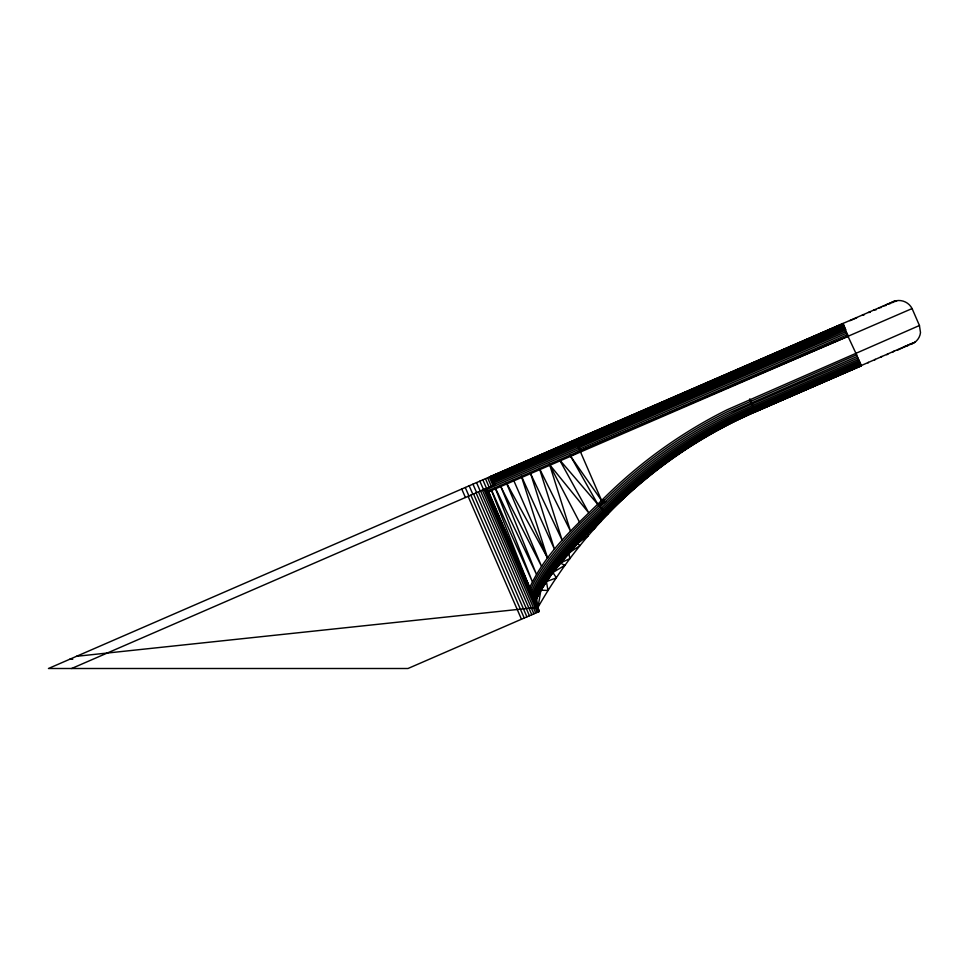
<?xml version="1.0" encoding="UTF-8"?>
<svg xmlns="http://www.w3.org/2000/svg" width="969" height="969" viewBox="0 0 969 969"><rect width="100%" height="100%" fill="white"/><g stroke="black" fill="none" stroke-linecap="round" stroke-linejoin="round"><path stroke-width="1.45" d="M607.624 514.394C580.576 542.216 557.211 573.575 538.013 607.297L540.872 590.218L552.911 572.497L577.706 543.33L612.832 508.725A462.104 462.104 0 0 1 755.42 411.728L861.356 365.725M910.521 344.504L913.513 342.687L897.355 350.221M530.624 589.964L530.758 589.54A116.147 30.633 -42.1 0 1 589.976 514.164L604.402 500.283A474.035 474.035 0 0 1 727.634 411.522L856.596 354.775L842.17 323.816M531.569 592.156L532.017 590.775A116.014 30.596 -42.1 0 1 591.175 515.484L605.661 501.542A472.254 472.254 0 0 1 728.422 413.121L857.274 356.422L856.596 354.775M532.453 594.179L533.107 592.12A116.123 30.62 -42.1 0 1 592.313 516.756L606.873 502.754A470.183 470.183 0 0 1 751.847 404.085L857.928 358.009L857.274 356.422M533.907 597.534L534.694 595.087A117.031 30.863 -42.1 0 1 594.36 519.13L609.089 504.97A467.179 467.179 0 0 1 753.167 406.919L859.237 360.856M534.464 598.818L535.167 596.65A117.818 31.069 -42.1 0 1 595.232 520.183L610.046 505.939A466.041 466.041 0 0 1 753.846 408.106L859.782 362.103M534.9 599.811L535.409 598.224A118.812 31.335 -42.1 0 1 595.983 521.116L610.894 506.787A464.841 464.841 0 0 1 754.318 409.209L860.254 363.205M535.191 600.501L535.421 599.799A119.999 31.65 -42.1 0 1 596.601 521.916L611.609 507.49A463.836 463.836 0 0 1 754.718 410.129L860.654 364.126M600.974 521.431L597.51 523.599L594.469 528.602L587.359 533.41L588.122 535.905L577.706 543.33L579.813 545.644L568.67 553.226L569.978 558.556L560.373 562.989L564.794 565.339L552.911 572.497L556.4 577.875L546.383 581.606L548.006 590.424L540.872 590.218L535.457 601.119L538.352 594.324A121.355 32.001 -42.1 0 1 597.061 522.582L612.178 508.059A463.037 463.037 0 0 1 755.045 410.868L860.981 364.865M868.042 362.951L868.272 362.333M912.083 308.566L488.667 491.743L529.655 587.747C545.862 552.269 575.707 525.731 603.118 498.999A475.84 475.84 0 0 1 726.823 409.911L919.436 325.511L912.083 308.566A14.85 14.85 0 0 0 893.842 301.371L48.45 668.501L407.985 668.501L539.309 611.475L536.547 603.614M535.482 601.168L537.94 595.717A122.845 32.401 -42.1 0 1 597.376 523.09L612.59 508.471A462.455 462.455 0 0 1 755.275 411.401L861.211 365.398M595.874 526.785L597.51 523.599M874.559 360.117L875.225 359.317M880.857 357.379L881.935 356.398M886.829 354.787L888.282 353.637M892.352 352.389L894.169 351.081M913.416 343.111L914.893 342.081M570.063 455.164L597.921 504.486L599.181 505.782L605.661 501.542L597.921 504.486L559.525 459.742M599.181 505.782L607.551 514.466L612.917 508.81A461.983 461.983 0 0 1 755.457 411.837L911.235 343.68M580.019 450.839L570.535 456.181L601.628 500.585L604.402 500.283M575.295 439.95L576.87 442.445L843.418 325.584M843.914 326.48L577.415 443.499L576.87 442.445M575.647 440.277L842.364 323.973M576.398 441.549L842.994 324.869M493.173 480.551L491.283 476.191L843.091 323.658M843.26 324.058L491.38 476.397M491.804 477.378L843.514 324.639M844.714 327.413L493.003 480.152L491.283 476.191L492.143 478.141L843.842 325.402M844.241 326.335L492.567 479.049L492.143 478.141M493.536 481.375L845.247 328.636M494.117 482.719L845.707 330.041L578.008 444.698L577.415 443.499L845.065 328.721M494.747 484.173L846.385 331.471L578.638 446.019L578.008 444.698M71.645 668.501L494.965 484.67L491.186 476.239M847.088 332.973L487.153 489.284L486.68 488.776M847.802 334.547L487.625 490.968L487.153 489.284L533.229 595.971L534.004 593.561A116.462 30.717 -42.1 0 1 593.379 517.979L608.023 503.904A468.621 468.621 0 0 1 752.538 405.551L858.643 359.475L861.405 365.834M911.817 343.934L912.253 343.753A13.857 13.857 0 0 0 920.502 332.609L919.436 325.511M755.42 411.728L860.569 366.185L857.928 358.009M848.517 336.17L580.722 450.537L578.638 446.019M856.705 317.856L849.934 320.691M893.418 301.565L896.858 300.778M892.11 302.122L895.477 301.383M889.978 303.055L893.2 302.364M887.035 304.327L890.075 303.721M883.34 305.938L886.15 305.429M878.956 307.839L881.487 307.452M873.953 310.007L876.17 309.765M76.539 656.304L538.013 607.297M488.231 490.702L491.671 490.435L532.369 581.727L495.074 487.734M868.418 312.418L870.283 312.321M904.162 346.745L908.377 345.424M69.732 659.259L72.748 659.259M862.458 315.01L863.948 315.07M491.041 489.478L529.655 587.747M500.198 485.505L541.55 566.38L506.339 482.841M513.425 479.764L547.57 557.974L521.37 476.312M753.846 408.106L749.606 399.276M530.067 472.533L562.117 540.193L539.406 468.475M560.021 460.747L588.74 512.843L549.266 464.199M506.944 483.797L547.57 557.974M579.377 521.891L549.786 465.193L570.462 531.048L539.939 469.468M495.704 488.679L536.463 574.338L500.816 486.462M521.94 477.281L554.462 549.205L530.624 473.514M491.283 476.191L492.615 479.219M842.994 323.452L845.828 329.981M749.945 399.119L755.457 411.837M575.198 439.744L602.343 502.233M490.52 476.518L494.202 484.997M489.333 477.039L493.015 485.517M487.637 477.778L491.319 486.256M485.469 478.722L489.139 487.201M482.853 479.849L538.049 607.284L536.438 598.224M485.941 488.582L539.309 611.475M485.106 488.945L538.473 611.839M483.906 489.466L537.274 612.36M479.861 481.157L483.543 489.624M482.368 490.132L535.736 613.026M480.527 490.932L533.895 613.825M476.542 482.598L480.224 491.065M478.42 491.852L531.787 614.746M472.957 484.149L476.639 492.627M476.07 492.87L529.437 615.763M473.538 493.972L526.906 616.853M469.166 485.796L472.848 494.275M470.861 495.135L524.229 618.016M465.253 487.492L468.935 495.971M468.1 496.334L521.467 619.215M461.753 489.018L465.423 497.497M537.311 597.013A124.468 32.825 -42.1 0 1 597.522 523.43"/></g></svg>
